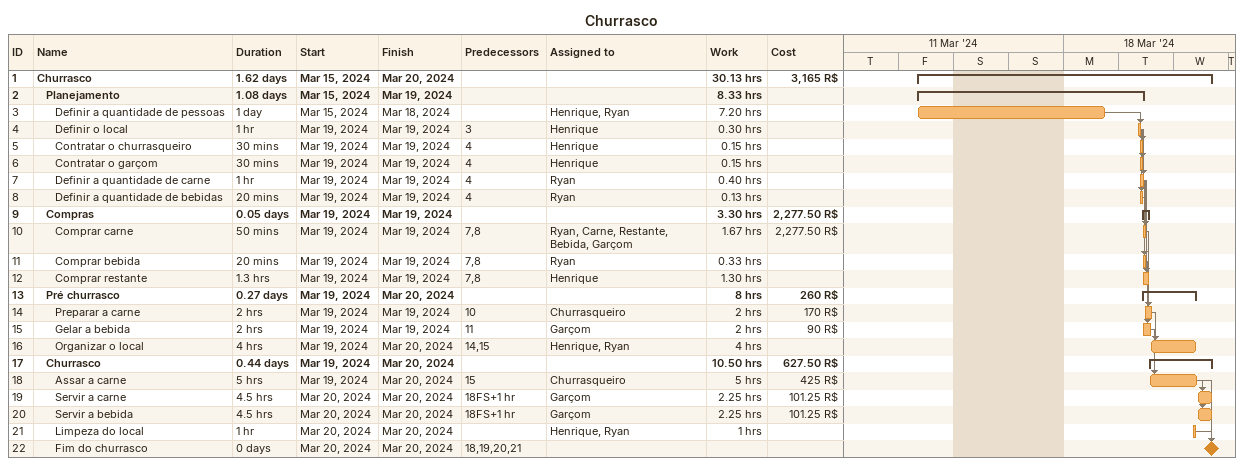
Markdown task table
Churrasco

| ID | Level | Task | Duration | Start | Finish | Predecessors | Resources | Work (h) | Cost (R$) |
|---|---|---|---|---|---|---|---|---|---|
| 1 | 1 | **Churrasco** | 1.62d | 2024-03-15 | 2024-03-20 |  |  | 30.13 | 3165 |
| 2 | 2 | **Planejamento** | 1.08d | 2024-03-15 | 2024-03-19 |  |  | 8.33 |  |
| 3 | 3 | Definir a quantidade de pessoas | 1d | 2024-03-15 | 2024-03-18 |  | Henrique, Ryan | 7.20 |  |
| 4 | 3 | Definir o local | 1h | 2024-03-19 | 2024-03-19 | 3 | Henrique | 0.30 |  |
| 5 | 3 | Contratar o churrasqueiro | 30min | 2024-03-19 | 2024-03-19 | 4 | Henrique | 0.15 |  |
| 6 | 3 | Contratar o garçom | 30min | 2024-03-19 | 2024-03-19 | 4 | Henrique | 0.15 |  |
| 7 | 3 | Definir a quantidade de carne | 1h | 2024-03-19 | 2024-03-19 | 4 | Ryan | 0.40 |  |
| 8 | 3 | Definir a quantidade de bebidas | 20min | 2024-03-19 | 2024-03-19 | 4 | Ryan | 0.13 |  |
| 9 | 2 | **Compras** | 0.05d | 2024-03-19 | 2024-03-19 |  |  | 3.30 | 2277.50 |
| 10 | 3 | Comprar carne | 50min | 2024-03-19 | 2024-03-19 | 7, 8 | Ryan, Carne, Restante, Bebida, Garçom | 1.67 | 2277.50 |
| 11 | 3 | Comprar bebida | 20min | 2024-03-19 | 2024-03-19 | 7, 8 | Ryan | 0.33 |  |
| 12 | 3 | Comprar restante | 1.3h | 2024-03-19 | 2024-03-19 | 7, 8 | Henrique | 1.30 |  |
| 13 | 2 | **Pré churrasco** | 0.27d | 2024-03-19 | 2024-03-20 |  |  | 8 | 260 |
| 14 | 3 | Preparar a carne | 2h | 2024-03-19 | 2024-03-19 | 10 | Churrasqueiro | 2 | 170 |
| 15 | 3 | Gelar a bebida | 2h | 2024-03-19 | 2024-03-19 | 11 | Garçom | 2 | 90 |
| 16 | 3 | Organizar o local | 4h | 2024-03-19 | 2024-03-20 | 14, 15 | Henrique, Ryan | 4 |  |
| 17 | 2 | **Churrasco** | 0.44d | 2024-03-19 | 2024-03-20 |  |  | 10.50 | 627.50 |
| 18 | 3 | Assar a carne | 5h | 2024-03-19 | 2024-03-20 | 15 | Churrasqueiro | 5 | 425 |
| 19 | 3 | Servir a carne | 4.5h | 2024-03-20 | 2024-03-20 | 18FS+1h | Garçom | 2.25 | 101.25 |
| 20 | 3 | Servir a bebida | 4.5h | 2024-03-20 | 2024-03-20 | 18FS+1h | Garçom | 2.25 | 101.25 |
| 21 | 3 | Limpeza do local | 1h | 2024-03-20 | 2024-03-20 |  | Henrique, Ryan | 1 |  |
| 22 | 3 | Fim do churrasco | 0d | 2024-03-20 | 2024-03-20 | 18, 19, 20, 21 |  |  |  |
